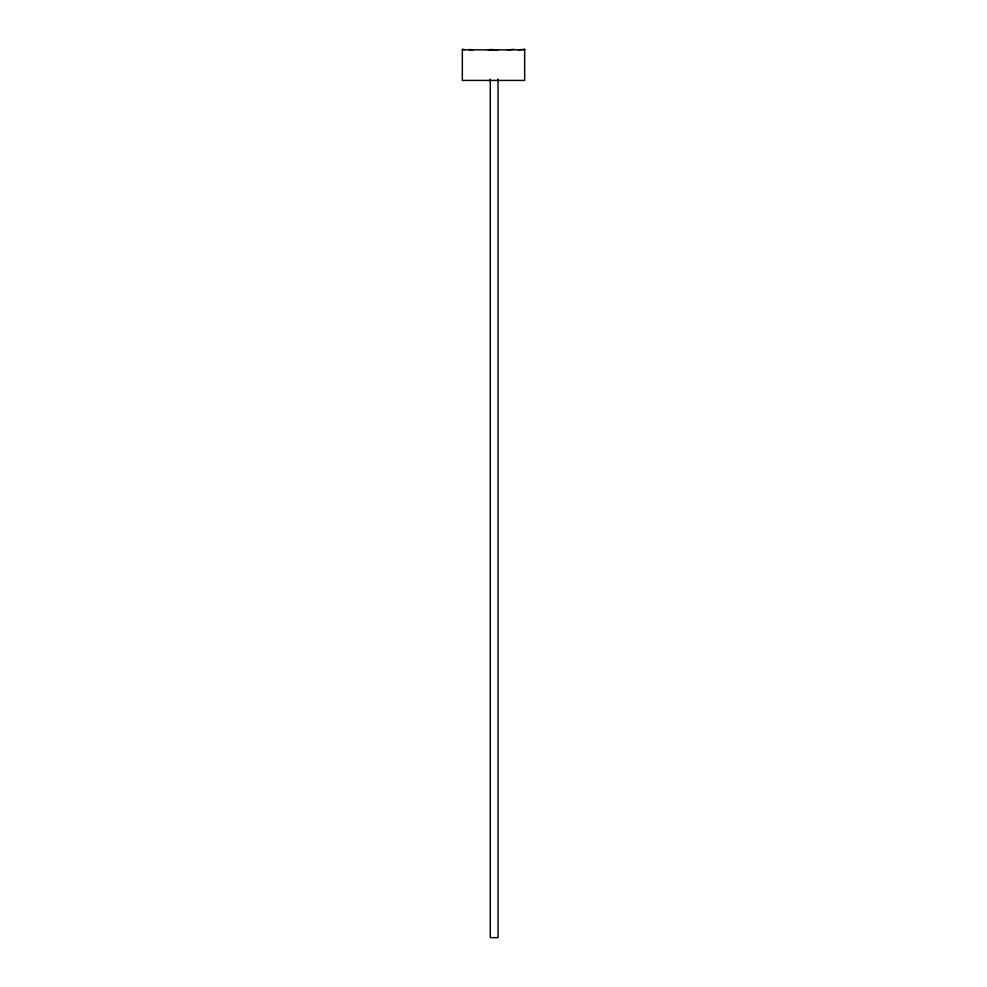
<?xml version="1.0" encoding="UTF-8"?>
<svg xmlns="http://www.w3.org/2000/svg" width="987" height="987" viewBox="0 0 987 987"><rect width="100%" height="100%" fill="white"/><g stroke="black" fill="none" stroke-linecap="round" stroke-linejoin="round"><path stroke-width="1.48" d="M490.28 79.059L490.28 937.65L498.053 937.65L498.053 79.059M518.224 49.856L524.665 49.584M524.665 49.461L516.065 49.856A18.667 18.667 0 0 0 509.625 49.856L473.081 49.856A20.739 20.739 0 0 0 466.629 49.856L462.335 49.449L462.335 80.416L524.665 80.416L524.665 49.35M507.466 49.856L513.919 49.523M468.776 49.856L473.081 49.856M490.28 49.782L498.053 49.782M462.335 49.436L464.482 49.856M488.121 49.856A15.064 15.064 0 0 1 494.573 49.856"/></g></svg>
